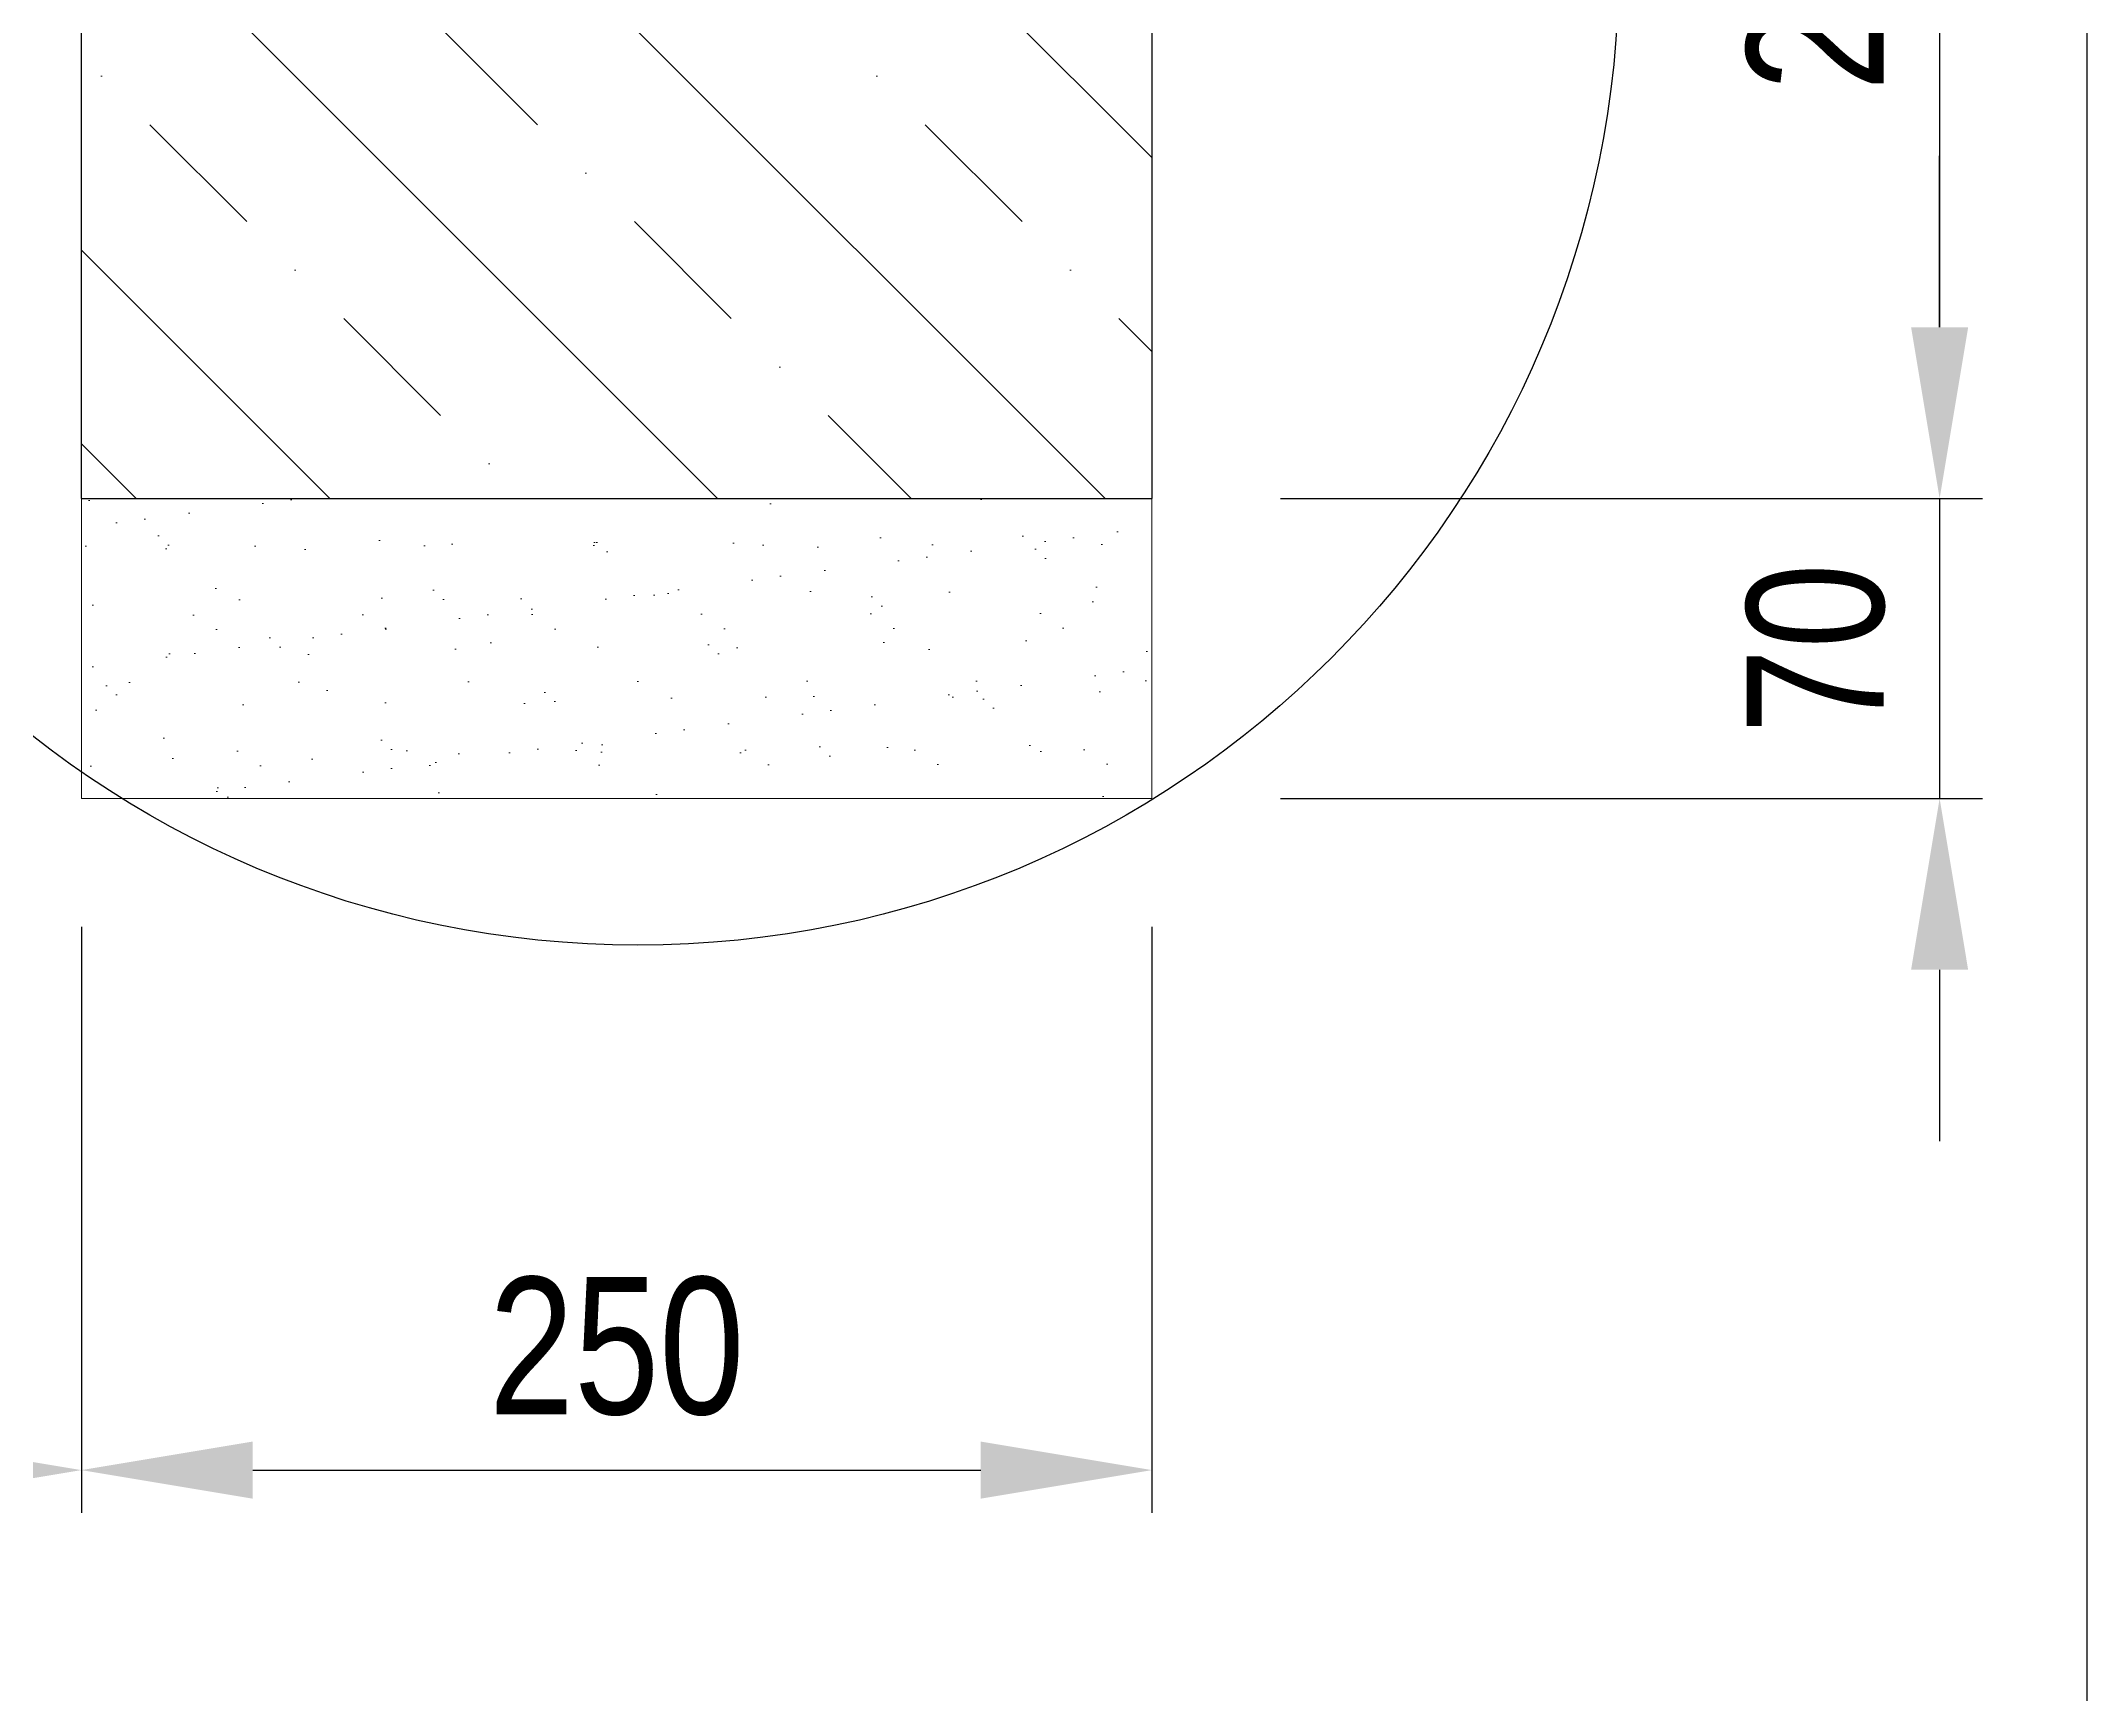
# Model space of a CAD drawing. Header units: millimetres. Extents: x 11004 to 16944, y 3285 to 7490.
# Drawn here: x 14966.6 to 15444.4, y 5031.8 to 5417.5 of the extents above; entities that cross this region are included whole.
import ezdxf

# ---------------------------------------------------------------- set-up
doc = ezdxf.new("R2010")
doc.units = ezdxf.units.MM
doc.header["$LTSCALE"] = 0.3
doc.layers.add('Nekreslit', color=6, linetype='Continuous', plot=False)
doc.layers.add('SRAFY', color=251, linetype='Continuous', lineweight=13)
doc.styles.add('SEACAD_Arial', font='arial.ttf', dxfattribs={"width": 0.8})
doc.dimstyles.new('ISO-25', dxfattribs={"dimtxt": 1.6, "dimasz": 2, "dimexe": 0.5, "dimexo": 1.5, "dimtad": 1, "dimdec": 0, "dimtxsty": 'SEACAD_Arial', "dimcen": 2, "dimadec": 0, "dimazin": 0, "dimtfac": 1, "dimtdec": 0, "dimtmove": 0, "dimatfit": 3, "dimfxl": 1, "dimarcsym": 0})

# ---------------------------------------------------------------- blocks, each defined once
blk = doc.blocks.new('*D172')
at = {"color": 0, "lineweight": -2, "transparency": 16777216}
for p, q in [((15305.11, 5560.68), (15419.98, 5560.68)), ((15409.98, 5520.68), (15409.98, 5350.69)), ((15256.06, 5310.69), (15419.98, 5310.69))]:
    blk.add_line(p, q, dxfattribs=at)
at = {"color": 0, "transparency": 16777216}
for points in [[(15403.31, 5520.68), (15416.64, 5520.68), (15409.98, 5560.68)], [(15403.31, 5350.69), (15416.64, 5350.69), (15409.98, 5310.69)]]:
    blk.add_solid(points, dxfattribs=at)
at = {"layer": 'Defpoints', "color": 0, "transparency": 16777216}
for p in [(15275.11, 5560.68), (15226.06, 5310.69), (15409.98, 5310.69)]:
    blk.add_point(p, dxfattribs=at)
at = {"color": 0, "transparency": 16777216, "insert": (15381.14, 5435.69), "char_height": 32, "attachment_point": 5, "rotation": 90, "style": 'SEACAD_Arial'}
blk.add_mtext('250', dxfattribs=at)
blk = doc.blocks.new('*D173')
at = {"color": 0, "lineweight": -2, "transparency": 16777216}
for p, q in [((15409.98, 5350.69), (15409.98, 5390.69)), ((15256.06, 5310.69), (15419.98, 5310.69)), ((15409.98, 5310.69), (15409.98, 5240.69)), ((15256.06, 5240.69), (15419.98, 5240.69)), ((15409.98, 5200.69), (15409.98, 5160.69))]:
    blk.add_line(p, q, dxfattribs=at)
at = {"color": 0, "transparency": 16777216}
for points in [[(15403.31, 5350.69), (15416.64, 5350.69), (15409.98, 5310.69)], [(15403.31, 5200.69), (15416.64, 5200.69), (15409.98, 5240.69)]]:
    blk.add_solid(points, dxfattribs=at)
at = {"layer": 'Defpoints', "color": 0, "transparency": 16777216}
for p in [(15226.06, 5310.69), (15226.06, 5240.69), (15409.98, 5240.69)]:
    blk.add_point(p, dxfattribs=at)
at = {"color": 0, "transparency": 16777216, "insert": (15381.14, 5275.69), "char_height": 32, "attachment_point": 5, "rotation": 90, "style": 'SEACAD_Arial'}
blk.add_mtext('70', dxfattribs=at)
blk = doc.blocks.new('*D175')
at = {"color": 0, "lineweight": -2, "transparency": 16777216}
for p, q in [((14976.08, 5210.69), (14976.08, 5073.89)), ((15226.06, 5210.69), (15226.06, 5073.89)), ((15016.08, 5083.89), (15186.06, 5083.89))]:
    blk.add_line(p, q, dxfattribs=at)
at = {"color": 0, "transparency": 16777216}
for points in [[(15016.08, 5090.55), (15016.08, 5077.22), (14976.08, 5083.89)], [(15186.06, 5090.55), (15186.06, 5077.22), (15226.06, 5083.89)]]:
    blk.add_solid(points, dxfattribs=at)
at = {"layer": 'Defpoints', "color": 0, "transparency": 16777216}
for p in [(14976.08, 5240.69), (15226.06, 5240.69), (15226.06, 5083.89)]:
    blk.add_point(p, dxfattribs=at)
at = {"color": 0, "transparency": 16777216, "insert": (15101.07, 5112.72), "char_height": 32, "attachment_point": 5, "style": 'SEACAD_Arial'}
blk.add_mtext('250', dxfattribs=at)
blk = doc.blocks.new('*D176')
at = {"color": 0, "lineweight": -2, "transparency": 16777216}
for p, q in [((14976.08, 5210.69), (14976.08, 5073.89)), ((13574.07, 5160.12), (13574.07, 5073.89)), ((13614.07, 5083.89), (14936.08, 5083.89))]:
    blk.add_line(p, q, dxfattribs=at)
at = {"color": 0, "transparency": 16777216}
for points in [[(13614.07, 5090.55), (13614.07, 5077.22), (13574.07, 5083.89)], [(14936.08, 5090.55), (14936.08, 5077.22), (14976.08, 5083.89)]]:
    blk.add_solid(points, dxfattribs=at)
at = {"layer": 'Defpoints', "color": 0, "transparency": 16777216}
for p in [(14976.08, 5240.69), (13574.07, 5190.12), (14976.08, 5083.89)]:
    blk.add_point(p, dxfattribs=at)
at = {"color": 0, "transparency": 16777216, "insert": (14275.07, 5112.72), "char_height": 32, "attachment_point": 5, "style": 'SEACAD_Arial'}
blk.add_mtext('1402', dxfattribs=at)

msp = doc.modelspace()

# ---------------------------------------------------------------- hatches: boundary and pattern name
at = {"layer": 'SRAFY'}
h = msp.add_hatch(dxfattribs=at)
h.set_pattern_fill('BETON-PROSTY', color=256, scale=0.8, angle=90)
h.set_pattern_definition([(135, (6257.843, 781.933), (-45.25483, -45.25483), []), (135, (6257.843, 827.19), (-67.88225, -22.6274), [32, -16, 0, -16])])
h.paths.add_polyline_path([(15226.04, 5560.68), (14976.05, 5560.68), (14976.07, 5310.7), (15226.08, 5310.69)])
h = msp.add_hatch(dxfattribs=at)
h.set_pattern_fill('AR-SAND', color=256, scale=0.5)
h.set_pattern_definition([(37.5, (6853.507, 781.931), (-0.800016, 24.47066), [0, -19.304, 0, -21.59, 0, -20.6375]), (7.5, (6853.507, 781.93), (22.47616, 35.84126), [0, -10.414, 0, -17.399, 0, -6.6675]), (327.5, (6837.886, 781.931), (39.54962, 0.07186), [0, -6.35, 0, -22.86, 0, -29.845]), (317.5, (6837.886, 781.93), (38.17782, 11.14647), [0, -3.175, 0, -14.986, 0, -17.145])])
h.paths.add_polyline_path([(14976.06, 5310.69), (15226.07, 5310.72), (15226.07, 5240.69), (14976.08, 5240.68)])

# ---------------------------------------------------------------- linework, layer by layer
msp.add_lwpolyline([(14976.06, 5310.69), (15226.08, 5310.69), (15226.08, 5560.68), (14976.04, 5560.68)], close=True)
msp.add_circle((15106.04, 5435.45), 229.01)
at = {"color": 7, "linetype": 'Continuous'}
for centre in [(14976.07, 5260.18), (14976.07, 5260.18), (15226.07, 5260.18), (15226.07, 5260.18)]:
    msp.add_circle(centre, 0.01, dxfattribs=at)
at = {"layer": 'Nekreslit'}
msp.add_lwpolyline([(11404.41, 3285.28), (15444.41, 3285.28), (15444.41, 6885.28), (11404.41, 6885.28)], close=True, dxfattribs=at)
at = {"layer": 'SRAFY'}
for p, q in [((14976.08, 5310.69), (14976.08, 5240.69)), ((15226.06, 5310.69), (15226.06, 5240.69)), ((14976.08, 5240.69), (15226.06, 5240.69))]:
    msp.add_line(p, q, dxfattribs=at)

# ---------------------------------------------------------------- dimensions: what is measured, and where the dimension line sits
for base, p1, p2, override, picture, middle in [((15409.98, 5310.69), (15275.11, 5560.68), (15226.06, 5310.69), {"dimscale": 0}, '*D172', (15381.14, 5435.69)), ((15409.98, 5240.69), (15226.06, 5310.69), (15226.06, 5240.69), {"dimscale": 0, "dimtmove": 1}, '*D173', (15381.14, 5275.69))]:
    dim = msp.add_linear_dim(base=base, p1=p1, p2=p2, angle=90, dimstyle='ISO-25', override=override)
    dim.commit()
    dim.dimension.update_dxf_attribs({"geometry": picture, "text_midpoint": middle})
for base, p1, p2, picture, middle in [((14976.08, 5083.89), (13574.07, 5190.12), (14976.08, 5240.69), '*D176', (14275.07, 5112.72)), ((15226.06, 5083.89), (14976.08, 5240.69), (15226.06, 5240.69), '*D175', (15101.07, 5112.72))]:
    dim = msp.add_linear_dim(base=base, p1=p1, p2=p2, dimstyle='ISO-25', override={"dimscale": 0, "dimtix": 0, "dimtofl": 1, "dimtmove": 0, "dimatfit": 3})
    dim.commit()
    dim.dimension.update_dxf_attribs({"geometry": picture, "text_midpoint": middle})

doc.saveas('drawing.dxf')
